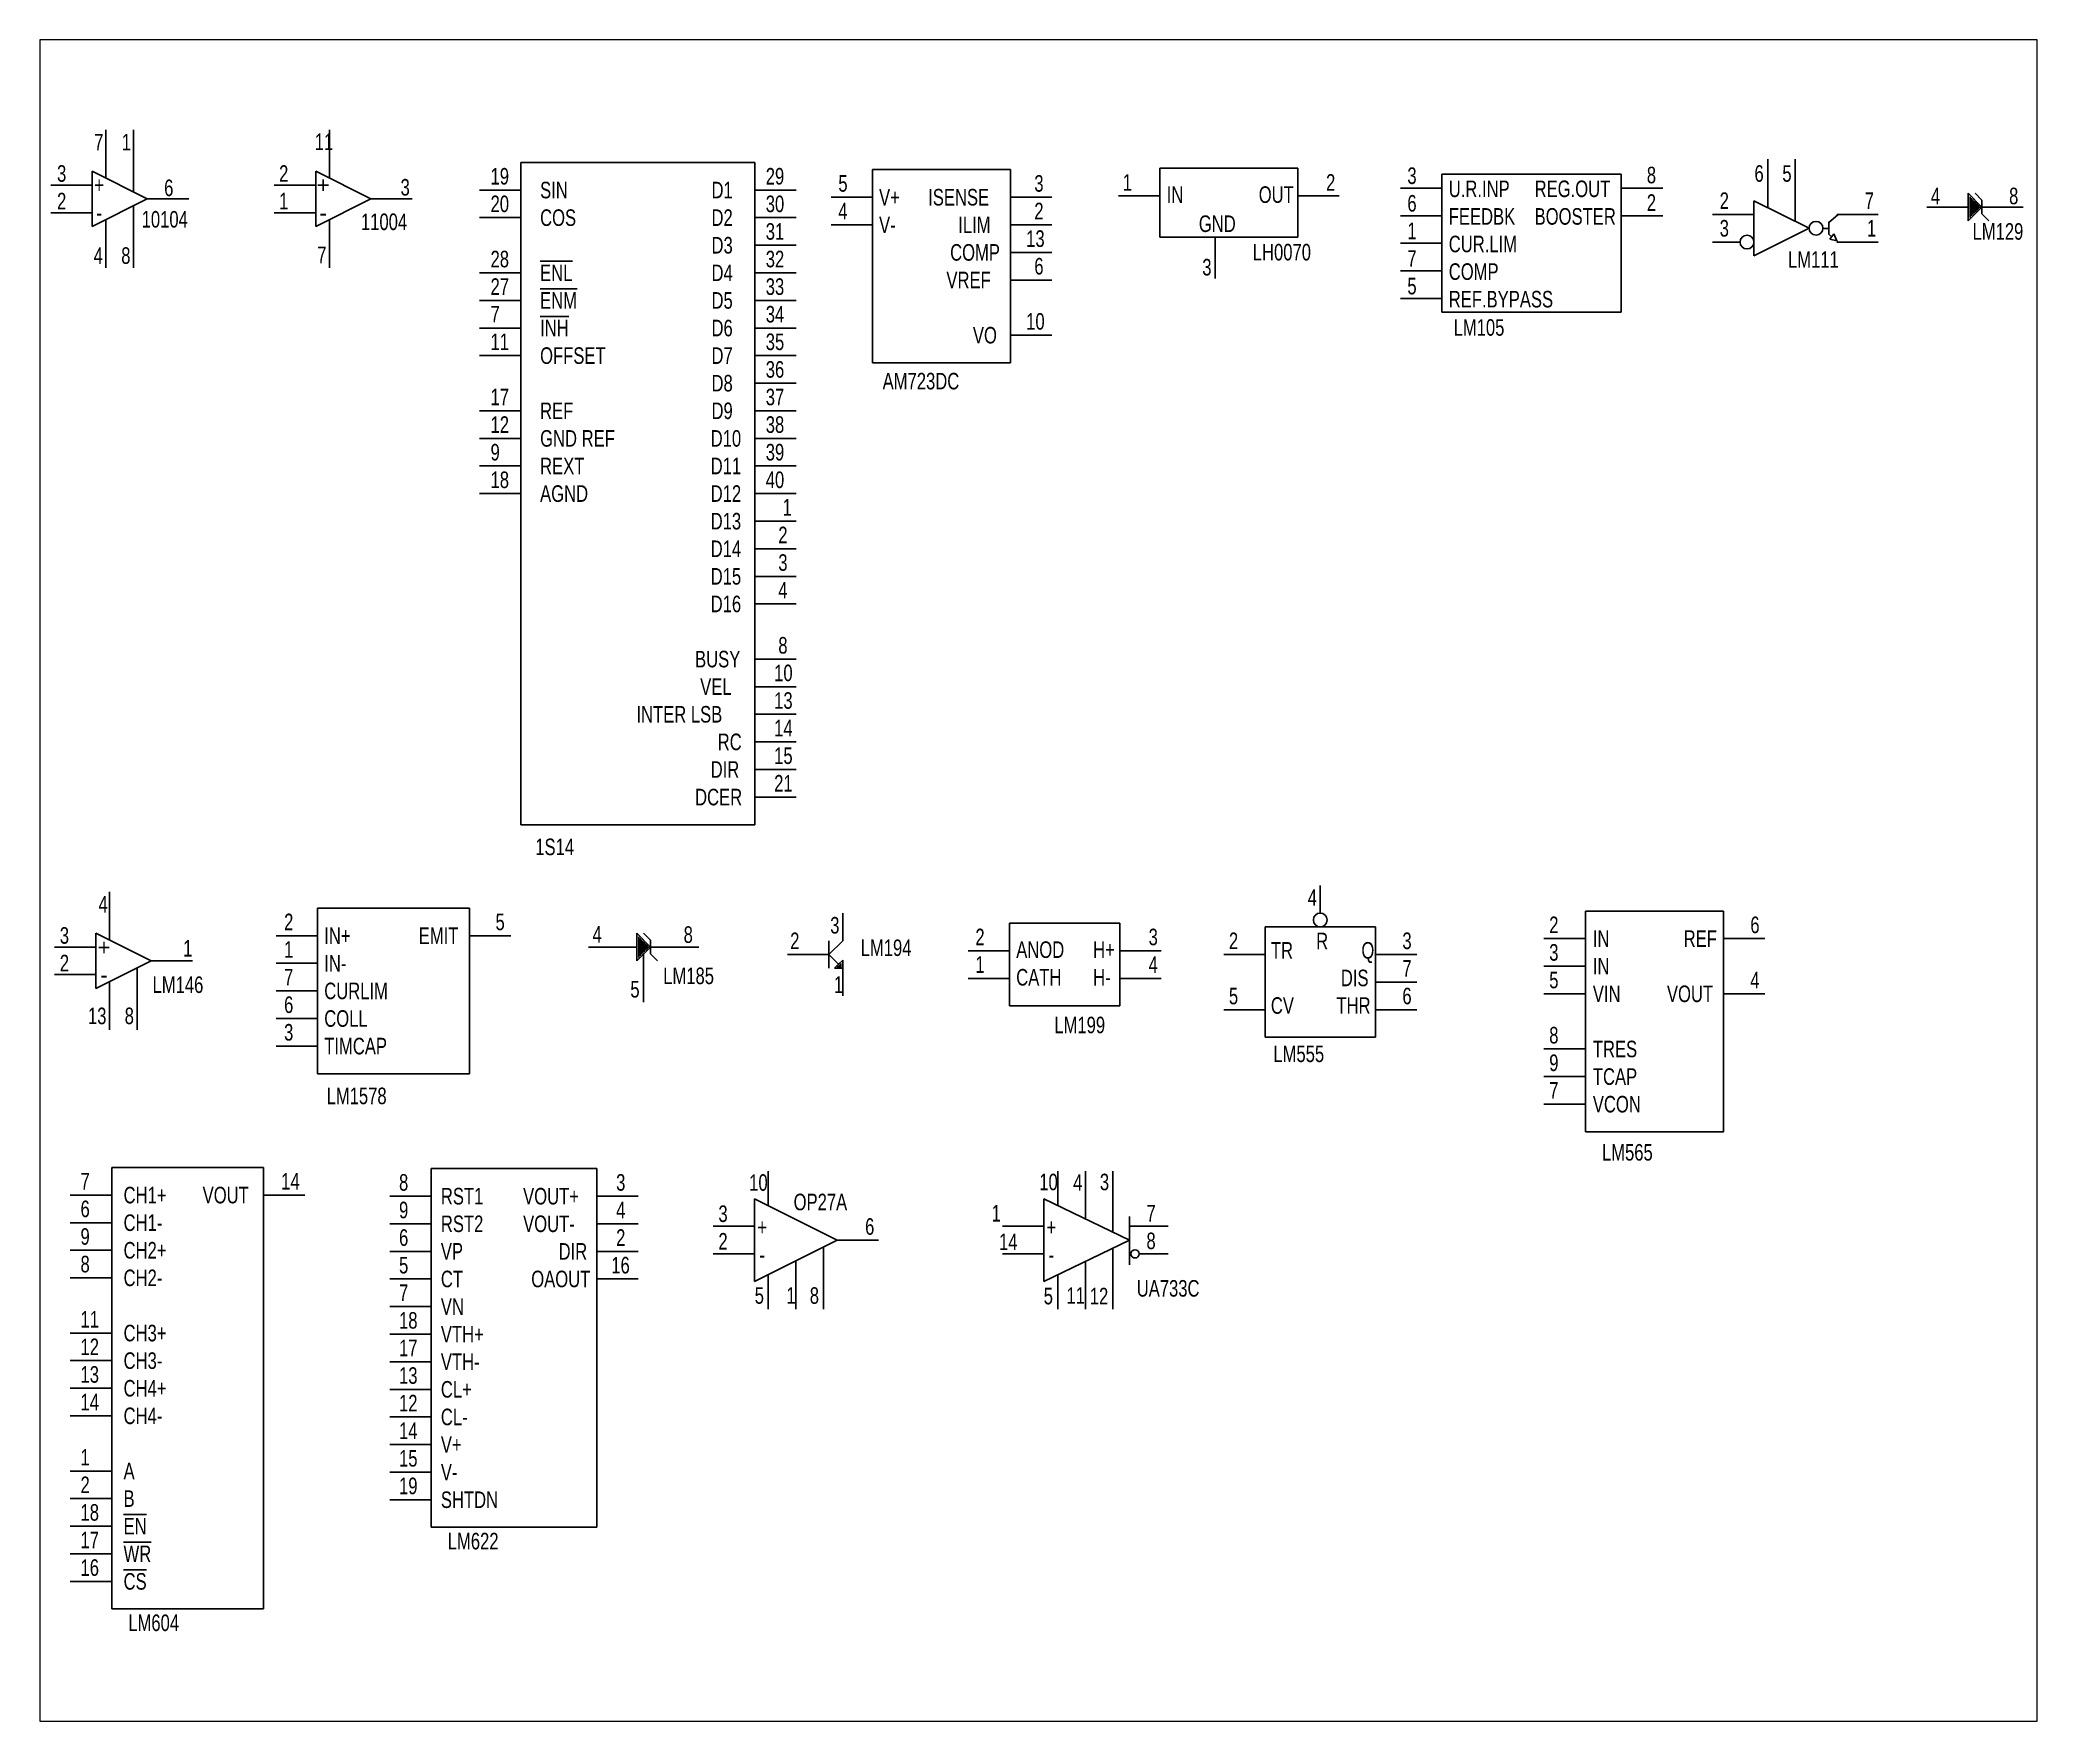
# Paper-space layout 'Layout1' of a CAD drawing. Header units: inches. Extents: x 0.95 to 8.55, y 0.8 to 7.2.
# The model-space entities are those that its viewports show. They can reach past a viewport. Long polylines and large blocks are cut down to what shows.
import ezdxf
from ezdxf.enums import TextEntityAlignment as Align

# ---------------------------------------------------------------- set-up
doc = ezdxf.new("R2010")
doc.units = ezdxf.units.IN
doc.header["$MEASUREMENT"] = 0

# ---------------------------------------------------------------- blocks, each defined once
blk = doc.blocks.new('10104 Analog IC')
for p, q in [((0.4, 0.4), (0.4, 0.1)), ((0.6, 0.1), (0.6, 0.4)), ((0, 0), (0.3, 0)), ((0.7, -0.1), (0.3, 0.1)), ((0.3, 0.1), (0.3, -0.3)), ((0.4, 0.1), (0.4, 0.05)), ((0.6, 0.1), (0.6, -0.05)), ((0.3, -0.3), (0.7, -0.1)), ((0.7, -0.1), (1, -0.1)), ((0.3, -0.2), (0, -0.2)), ((0.4, -0.3), (0.4, -0.25)), ((0.6, -0.3), (0.6, -0.15)), ((0.4, -0.3), (0.4, -0.6)), ((0.6, -0.6), (0.6, -0.3))]:
    blk.add_line(p, q)
at = {"width": 0.75}
for s, p in [('7', (0.315, 0.251)), ('1', (0.515, 0.251)), ('3', (0.046, 0.024)), ('6', (0.822, -0.08)), ('2', (0.046, -0.176)), ('10104', (0.659, -0.308)), ('4', (0.311, -0.571)), ('8', (0.511, -0.571))]:
    blk.add_text(s, height=0.12, dxfattribs=at).set_placement(p)
for s, p in [('+', (0.351, 0.001)), ('-', (0.351, -0.201))]:
    blk.add_text(s, height=0.12, dxfattribs=at).set_placement(p, align=Align.MIDDLE)
blk = doc.blocks.new('AM723DC Analog IC')
for p, q in [((0.3, 0.2), (1.3, 0.2)), ((0.3, -1.2), (0.3, 0.2)), ((1.3, 0.2), (1.3, -1.2)), ((0, 0), (0.3, 0)), ((1.6, 0), (1.3, 0)), ((0.3, -0.2), (0, -0.2)), ((1.3, -0.2), (1.6, -0.2)), ((1.6, -0.4), (1.3, -0.4)), ((1.3, -0.6), (1.6, -0.6)), ((1.6, -1), (1.3, -1)), ((1.3, -1.2), (0.3, -1.2))]:
    blk.add_line(p, q)
at = {"width": 0.75}
for s, p in [('5', (0.053, 0.04)), ('3', (1.473, 0.04)), ('V+', (0.348, -0.06)), ('ISENSE', (0.704, -0.06)), ('4', (0.053, -0.16)), ('V-', (0.348, -0.26)), ('ILIM', (0.922, -0.26)), ('2', (1.473, -0.16)), ('13', (1.414, -0.36)), ('COMP', (0.863, -0.46)), ('VREF', (0.836, -0.66)), ('6', (1.473, -0.56)), ('10', (1.414, -0.96)), ('VO', (1.028, -1.06)), ('AM723DC', (0.374, -1.393))]:
    blk.add_text(s, height=0.12, dxfattribs=at).set_placement(p)
blk = doc.blocks.new('11004 Analog IC')
for p, q in [((0.4, 0.1), (0.4, 0.4)), ((0, 0), (0.3, 0)), ((0.3, 0.1), (0.7, -0.1)), ((0.3, -0.3), (0.3, 0.1)), ((0.4, 0.1), (0.4, 0.05)), ((0.7, -0.1), (0.3, -0.3)), ((0.7, -0.1), (1, -0.1)), ((0.3, -0.2), (0, -0.2)), ((0.4, -0.25), (0.4, -0.3)), ((0.4, -0.6), (0.4, -0.3))]:
    blk.add_line(p, q)
at = {"width": 0.75}
for s, p in [('11', (0.293, 0.254)), ('2', (0.035, 0.024)), ('3', (0.915, -0.076)), ('1', (0.035, -0.176)), ('11004', (0.628, -0.326)), ('7', (0.311, -0.566))]:
    blk.add_text(s, height=0.12, dxfattribs=at).set_placement(p)
for s, p in [('+', (0.354, 0.001)), ('-', (0.354, -0.201))]:
    blk.add_text(s, height=0.12).set_placement(p, align=Align.MIDDLE)
blk = doc.blocks.new('1S14 Analog IC')
for p, q in [((0.3, -4.6), (0.3, 0.2)), ((0.3, 0.2), (1.996, 0.2)), ((1.996, 0.2), (1.996, -4.6)), ((0, 0), (0.3, 0)), ((2.296, 0), (1.996, 0)), ((0.3, -0.2), (0, -0.2)), ((1.996, -0.2), (2.296, -0.2)), ((2.296, -0.4), (1.996, -0.4)), ((0, -0.6), (0.3, -0.6)), ((1.996, -0.6), (2.296, -0.6)), ((0.3, -0.8), (0, -0.8)), ((2.296, -0.8), (1.996, -0.8)), ((0, -1), (0.3, -1)), ((1.996, -1), (2.296, -1)), ((0.3, -1.2), (0, -1.2)), ((2.296, -1.2), (1.996, -1.2)), ((1.996, -1.4), (2.296, -1.4)), ((0, -1.6), (0.3, -1.6)), ((2.296, -1.6), (1.996, -1.6)), ((0.3, -1.8), (0, -1.8)), ((1.996, -1.8), (2.296, -1.8)), ((0, -2), (0.3, -2)), ((2.296, -2), (1.996, -2)), ((0.3, -2.2), (0, -2.2)), ((1.996, -2.2), (2.296, -2.2)), ((2.296, -2.4), (1.996, -2.4)), ((1.996, -2.6), (2.296, -2.6)), ((1.996, -2.8), (2.296, -2.8)), ((2.296, -3), (1.996, -3)), ((1.996, -3.4), (2.296, -3.4)), ((2.296, -3.6), (1.996, -3.6)), ((1.996, -3.8), (2.296, -3.8)), ((2.296, -4), (1.996, -4)), ((1.996, -4.2), (2.296, -4.2)), ((2.296, -4.4), (1.996, -4.4)), ((1.996, -4.6), (0.3, -4.6))]:
    blk.add_line(p, q)
at = {"width": 0.75}
for s, p in [('19', (0.081, 0.04)), ('29', (2.075, 0.04)), ('SIN', (0.44, -0.06)), ('D1', (1.682, -0.06)), ('20', (0.081, -0.16)), ('COS', (0.44, -0.26)), ('D2', (1.682, -0.26)), ('30', (2.075, -0.16)), ('31', (2.075, -0.36)), ('D3', (1.682, -0.46)), ('28', (0.081, -0.56)), ('%%OENL', (0.44, -0.66)), ('D4', (1.682, -0.66)), ('32', (2.075, -0.56)), ('27', (0.081, -0.76)), ('%%OENM', (0.44, -0.86)), ('33', (2.075, -0.76)), ('7', (0.081, -0.96)), ('D5', (1.682, -0.86)), ('34', (2.075, -0.96)), ('%%OINH', (0.44, -1.06)), ('D6', (1.682, -1.06)), ('11', (0.081, -1.16)), ('OFFSET', (0.44, -1.26)), ('D7', (1.682, -1.26)), ('35', (2.075, -1.16)), ('36', (2.075, -1.36)), ('17', (0.081, -1.56)), ('D8', (1.682, -1.46)), ('37', (2.075, -1.56)), ('REF', (0.44, -1.66)), ('D9', (1.682, -1.66)), ('12', (0.081, -1.76)), ('38', (2.075, -1.76)), ('9', (0.081, -1.96)), ('GND REF', (0.44, -1.86)), ('D10', (1.676, -1.86)), ('39', (2.075, -1.96)), ('REXT', (0.44, -2.06)), ('D11', (1.676, -2.06)), ('18', (0.081, -2.16)), ('AGND', (0.44, -2.26)), ('D12', (1.676, -2.26)), ('40', (2.075, -2.16)), ('1', (2.197, -2.36)), ('D13', (1.676, -2.46)), ('2', (2.166, -2.56)), ('D14', (1.676, -2.66)), ('D15', (1.676, -2.86)), ('3', (2.166, -2.76)), ('4', (2.166, -2.96)), ('D16', (1.676, -3.06)), ('8', (2.166, -3.36)), ('BUSY', (1.563, -3.46)), ('10', (2.136, -3.56)), ('VEL', (1.6, -3.66)), ('INTER LSB', (1.138, -3.86)), ('13', (2.136, -3.76)), ('14', (2.136, -3.96)), ('RC', (1.727, -4.06)), ('15', (2.136, -4.16)), ('DIR', (1.676, -4.26)), ('DCER', (1.563, -4.46)), ('21', (2.136, -4.36)), ('1S14', (0.405, -4.821))]:
    blk.add_text(s, height=0.12, dxfattribs=at).set_placement(p)
blk = doc.blocks.new('LH0070 Analog IC')
for p, q in [((0.3, 0.2), (1.3, 0.2)), ((0.3, -0.3), (0.3, 0.2)), ((1.3, 0.2), (1.3, -0.3)), ((0, 0), (0.3, 0)), ((1.3, 0), (1.6, 0)), ((1.3, -0.3), (0.3, -0.3)), ((0.7, -0.3), (0.7, -0.6))]:
    blk.add_line(p, q)
at = {"width": 0.75}
for s, p in [('1', (0.031, 0.036)), ('2', (1.504, 0.036)), ('IN', (0.349, -0.052)), ('OUT', (1.016, -0.052)), ('GND', (0.582, -0.263)), ('LH0070', (0.973, -0.469)), ('3', (0.607, -0.578))]:
    blk.add_text(s, height=0.12, dxfattribs=at).set_placement(p)
blk = doc.blocks.new('LM105 Analog IC')
for p, q in [((0, 0), (0.3, 0)), ((0.3, 0.1), (1.6, 0.1)), ((0.3, -0.9), (0.3, 0.1)), ((1.6, 0.1), (1.6, -0.9)), ((1.9, 0), (1.6, 0)), ((0.3, -0.2), (0, -0.2)), ((1.6, -0.2), (1.9, -0.2)), ((0, -0.4), (0.3, -0.4)), ((0.3, -0.6), (0, -0.6)), ((0, -0.8), (0.3, -0.8)), ((1.6, -0.9), (0.3, -0.9))]:
    blk.add_line(p, q)
at = {"width": 0.75}
for s, p in [('3', (0.05, 0.03)), ('8', (1.785, 0.035)), ('U.R.INP', (0.35, -0.065)), ('REG.OUT', (0.972, -0.065)), ('6', (0.05, -0.17)), ('BOOSTER', (0.972, -0.265)), ('2', (1.785, -0.165)), ('1', (0.05, -0.37)), ('FEEDBK', (0.35, -0.265)), ('CUR.LIM', (0.35, -0.465)), ('7', (0.05, -0.57)), ('COMP', (0.35, -0.665)), ('5', (0.05, -0.77)), ('REF.BYPASS', (0.35, -0.865)), ('LM105', (0.385, -1.07))]:
    blk.add_text(s, height=0.12, dxfattribs=at).set_placement(p)
blk = doc.blocks.new('LM111 Analog IC')
for p, q in [((0.4, 0.05), (0.4, 0.4)), ((0.6, 0.4), (0.6, -0.05)), ((0, 0), (0.1, 0)), ((0.3, 0), (0.1, 0)), ((0.7, -0.1), (0.3, 0.1)), ((0.3, 0.1), (0.3, -0.3)), ((0.91, 0), (0.84, -0.06)), ((1.2, 0), (0.9, 0)), ((0.91, 0), (0.9, 0)), ((0.3, -0.3), (0.7, -0.1)), ((0.799, -0.101), (0.838, -0.101)), ((0.84, -0.14), (0.86, -0.16)), ((0.842, -0.054), (0.842, -0.144)), ((0.88, -0.14), (0.85, -0.18)), ((0.9, -0.19), (0.88, -0.14)), ((0.2, -0.2), (0, -0.2)), ((0.9, -0.19), (0.85, -0.18)), ((0.9, -0.19), (0.91, -0.2)), ((0.9, -0.2), (1.2, -0.2)), ((0.9, -0.2), (0.91, -0.2))]:
    blk.add_line(p, q)
for centre in [(0.75, -0.1), (0.25, -0.2)]:
    blk.add_circle(centre, 0.05)
at = {"width": 0.75}
for s, p in [('6', (0.304, 0.237)), ('5', (0.506, 0.237)), ('2', (0.052, 0.04)), ('7', (1.103, 0.04)), ('3', (0.052, -0.16)), ('1', (1.119, -0.16)), ('LM111', (0.547, -0.386))]:
    blk.add_text(s, height=0.12, dxfattribs=at).set_placement(p)
blk = doc.blocks.new('LM129 Analog IC')
for p, q in [((0.3, 0), (0, 0)), ((0.4, 0), (0.3, 0.1)), ((0.3, 0.1), (0.3, -0.1)), ((0.3, -0.1), (0.4, 0)), ((0.31, 0.08), (0.31, 0.08)), ((0.32, 0.07), (0.31, 0.07)), ((0.31, 0.06), (0.33, 0.06)), ((0.34, 0.05), (0.31, 0.05)), ((0.31, 0.04), (0.35, 0.04)), ((0.36, 0.03), (0.31, 0.03)), ((0.31, 0.02), (0.37, 0.02)), ((0.38, 0.01), (0.31, 0.01)), ((0.31, 0), (0.39, 0)), ((0.35, 0.1), (0.4, 0.05)), ((0.4, 0.05), (0.4, -0.05)), ((0.7, 0), (0.4, 0)), ((0.38, -0.01), (0.31, -0.01)), ((0.31, -0.02), (0.37, -0.02)), ((0.36, -0.03), (0.31, -0.03)), ((0.31, -0.04), (0.35, -0.04)), ((0.34, -0.05), (0.31, -0.05)), ((0.31, -0.06), (0.33, -0.06)), ((0.32, -0.07), (0.31, -0.07)), ((0.31, -0.08), (0.31, -0.08)), ((0.4, -0.05), (0.45, -0.1))]:
    blk.add_line(p, q)
at = {"width": 0.75}
for s, p in [('4', (0.03, 0.02)), ('8', (0.597, 0.02)), ('LM129', (0.332, -0.237))]:
    blk.add_text(s, height=0.12, dxfattribs=at).set_placement(p)
blk = doc.blocks.new('LM146 Analog IC')
for p, q in [((0.4, 0.4), (0.4, 0.1)), ((0, 0), (0.3, 0)), ((0.3, 0.1), (0.7, -0.1)), ((0.3, -0.3), (0.3, 0.1)), ((0.4, 0.1), (0.4, 0.05)), ((0.7, -0.1), (0.3, -0.3)), ((1, -0.1), (0.7, -0.1)), ((0.3, -0.2), (0, -0.2)), ((0.4, -0.25), (0.4, -0.3)), ((0.6, -0.3), (0.6, -0.15)), ((0.4, -0.3), (0.4, -0.6)), ((0.6, -0.6), (0.6, -0.3))]:
    blk.add_line(p, q)
at = {"width": 0.75}
for s, p in [('4', (0.319, 0.25)), ('3', (0.039, 0.024)), ('1', (0.933, -0.069)), ('2', (0.039, -0.176)), ('LM146', (0.711, -0.333)), ('13', (0.243, -0.559)), ('8', (0.509, -0.559))]:
    blk.add_text(s, height=0.12, dxfattribs=at).set_placement(p)
for s, p in [('+', (0.359, -0.002)), ('-', (0.359, -0.201))]:
    blk.add_text(s, height=0.12).set_placement(p, align=Align.MIDDLE)
blk = doc.blocks.new('LM1578 Analog IC')
for p, q in [((0.3, 0.2), (1.4, 0.2)), ((0.3, -1), (0.3, 0.2)), ((1.4, 0.2), (1.4, -1)), ((0, 0), (0.3, 0)), ((1.4, 0), (1.7, 0)), ((0.3, -0.2), (0, -0.2)), ((0, -0.4), (0.3, -0.4)), ((0.3, -0.6), (0, -0.6)), ((0, -0.8), (0.3, -0.8)), ((1.4, -1), (0.3, -1))]:
    blk.add_line(p, q)
at = {"width": 0.75}
for s, p in [('2', (0.057, 0.04)), ('5', (1.589, 0.04)), ('IN+', (0.348, -0.06)), ('EMIT', (1.033, -0.06)), ('1', (0.057, -0.16)), ('IN-', (0.348, -0.26)), ('7', (0.057, -0.36)), ('CURLIM', (0.348, -0.46)), ('6', (0.057, -0.56)), ('COLL', (0.348, -0.66)), ('3', (0.057, -0.76)), ('TIMCAP', (0.348, -0.86)), ('LM1578', (0.365, -1.221))]:
    blk.add_text(s, height=0.12, dxfattribs=at).set_placement(p)
blk = doc.blocks.new('LM185 Analog IC')
for p, q in [((0, 0), (0.35, 0)), ((0.45, 0), (0.35, 0.1)), ((0.35, 0.1), (0.35, -0.1)), ((0.35, -0.1), (0.45, 0)), ((0.36, 0.08), (0.36, 0.08)), ((0.37, 0.07), (0.36, 0.07)), ((0.36, 0.06), (0.38, 0.06)), ((0.39, 0.05), (0.36, 0.05)), ((0.36, 0.04), (0.4, 0.04)), ((0.41, 0.03), (0.36, 0.03)), ((0.36, 0.02), (0.42, 0.02)), ((0.43, 0.01), (0.36, 0.01)), ((0.36, 0), (0.44, 0)), ((0.45, 0.05), (0.4, 0.1)), ((0.45, -0.05), (0.45, 0.05)), ((0.45, 0), (0.8, 0)), ((0.43, -0.01), (0.36, -0.01)), ((0.36, -0.02), (0.42, -0.02)), ((0.41, -0.03), (0.36, -0.03)), ((0.36, -0.04), (0.4, -0.04)), ((0.39, -0.05), (0.36, -0.05)), ((0.36, -0.06), (0.38, -0.06)), ((0.37, -0.07), (0.36, -0.07)), ((0.36, -0.08), (0.36, -0.08)), ((0.4, -0.1), (0.4, -0.05)), ((0.4, -0.1), (0.4, -0.4)), ((0.5, -0.1), (0.45, -0.05))]:
    blk.add_line(p, q)
at = {"width": 0.75}
for s, p in [('4', (0.03, 0.032)), ('8', (0.69, 0.03)), ('5', (0.304, -0.366)), ('LM185', (0.542, -0.269))]:
    blk.add_text(s, height=0.12, dxfattribs=at).set_placement(p)
blk = doc.blocks.new('LM194 Analog IC')
for p, q in [((0.4, 0.3), (0.4, 0.1)), ((0, 0), (0.1, 0)), ((0.3, 0), (0.1, 0)), ((0.4, 0.1), (0.3, 0)), ((0.3, 0.1), (0.3, -0.1)), ((0.3, 0), (0.37, -0.07)), ((0.34, -0.1), (0.37, -0.07)), ((0.4, -0.1), (0.34, -0.1)), ((0.39, -0.09), (0.36, -0.09)), ((0.37, -0.07), (0.4, -0.04)), ((0.37, -0.08), (0.39, -0.08)), ((0.39, -0.07), (0.38, -0.07)), ((0.39, -0.06), (0.39, -0.06)), ((0.4, -0.04), (0.4, -0.1)), ((0.4, -0.1), (0.4, -0.3))]:
    blk.add_line(p, q)
at = {"width": 0.75}
for s, p in [('2', (0.019, 0.039)), ('3', (0.309, 0.152)), ('LM194', (0.53, -0.011)), ('1', (0.336, -0.279))]:
    blk.add_text(s, height=0.12, dxfattribs=at).set_placement(p)
blk = doc.blocks.new('LM199 Analog IC')
for p, q in [((0.3, 0.2), (1.1, 0.2)), ((0.3, -0.4), (0.3, 0.2)), ((1.1, 0.2), (1.1, -0.4)), ((0.3, 0), (0, 0)), ((1.1, 0), (1.4, 0)), ((0, -0.2), (0.3, -0.2)), ((1.4, -0.2), (1.1, -0.2)), ((1.1, -0.4), (0.3, -0.4))]:
    blk.add_line(p, q)
at = {"width": 0.75}
for s, p in [('2', (0.053, 0.04)), ('3', (1.308, 0.04)), ('ANOD', (0.349, -0.052)), ('H+', (0.906, -0.052)), ('1', (0.053, -0.16)), ('CATH', (0.349, -0.252)), ('H-', (0.906, -0.252)), ('4', (1.308, -0.16)), ('LM199', (0.625, -0.598))]:
    blk.add_text(s, height=0.12, dxfattribs=at).set_placement(p)
blk = doc.blocks.new('LM555 Analog IC')
for p, q in [((0.7, 0.3), (0.7, 0.5)), ((0.3, 0.2), (1.1, 0.2)), ((0.3, -0.6), (0.3, 0.2)), ((1.1, 0.2), (1.1, -0.6)), ((0.3, 0), (0, 0)), ((1.1, 0), (1.4, 0)), ((1.4, -0.2), (1.1, -0.2)), ((0, -0.4), (0.3, -0.4)), ((1.1, -0.4), (1.4, -0.4)), ((1.1, -0.6), (0.3, -0.6))]:
    blk.add_line(p, q)
blk.add_circle((0.7, 0.25), 0.05)
at = {"width": 0.75}
for s, p in [('4', (0.609, 0.353)), ('2', (0.038, 0.039)), ('R', (0.67, 0.038)), ('3', (1.295, 0.039)), ('TR', (0.342, -0.03)), ('Q', (0.998, -0.03)), ('DIS', (0.849, -0.23)), ('7', (1.295, -0.161)), ('5', (0.038, -0.361)), ('6', (1.295, -0.361)), ('CV', (0.342, -0.43)), ('THR', (0.817, -0.43)), ('LM555', (0.36, -0.78))]:
    blk.add_text(s, height=0.12, dxfattribs=at).set_placement(p)
blk = doc.blocks.new('LM565 Analog IC')
for p, q in [((0.3, 0.2), (1.3, 0.2)), ((0.3, -1.4), (0.3, 0.2)), ((1.3, 0.2), (1.3, -1.4)), ((0.3, 0), (0, 0)), ((1.6, 0), (1.3, 0)), ((0, -0.2), (0.3, -0.2)), ((0.3, -0.4), (0, -0.4)), ((1.3, -0.4), (1.6, -0.4)), ((0, -0.8), (0.3, -0.8)), ((0.3, -1), (0, -1)), ((0, -1.2), (0.3, -1.2)), ((1.3, -1.4), (0.3, -1.4))]:
    blk.add_line(p, q)
at = {"width": 0.75}
for s, p in [('2', (0.038, 0.04)), ('6', (1.495, 0.04)), ('IN', (0.354, -0.06)), ('REF', (1.012, -0.06)), ('3', (0.038, -0.16)), ('IN', (0.354, -0.26)), ('5', (0.038, -0.36)), ('4', (1.495, -0.36)), ('VIN', (0.354, -0.46)), ('VOUT', (0.891, -0.46)), ('8', (0.038, -0.76)), ('9', (0.038, -0.96)), ('TRES', (0.354, -0.86)), ('TCAP', (0.354, -1.06)), ('7', (0.038, -1.16)), ('VCON', (0.354, -1.26)), ('LM565', (0.42, -1.609))]:
    blk.add_text(s, height=0.12, dxfattribs=at).set_placement(p)
blk = doc.blocks.new('LM604 Analog IC')
for p, q in [((0.3, -3), (0.3, 0.2)), ((0.3, 0.2), (1.4, 0.2)), ((1.4, 0.2), (1.4, -3)), ((0, 0), (0.3, 0)), ((1.7, 0), (1.4, 0)), ((0.3, -0.2), (0, -0.2)), ((0, -0.4), (0.3, -0.4)), ((0.3, -0.6), (0, -0.6)), ((0, -1), (0.3, -1)), ((0.3, -1.2), (0, -1.2)), ((0, -1.4), (0.3, -1.4)), ((0.3, -1.6), (0, -1.6)), ((0, -2), (0.3, -2)), ((0.3, -2.2), (0, -2.2)), ((0, -2.4), (0.3, -2.4)), ((0.3, -2.6), (0, -2.6)), ((0, -2.8), (0.3, -2.8)), ((1.4, -3), (0.3, -3))]:
    blk.add_line(p, q)
at = {"width": 0.75}
for s, p in [('7', (0.074, 0.04)), ('14', (1.528, 0.04)), ('CH1+', (0.386, -0.06)), ('VOUT', (0.959, -0.06)), ('6', (0.074, -0.16)), ('CH1-', (0.386, -0.26)), ('9', (0.074, -0.36)), ('CH2+', (0.386, -0.46)), ('8', (0.074, -0.56)), ('CH2-', (0.386, -0.66)), ('11', (0.074, -0.96)), ('CH3+', (0.386, -1.06)), ('12', (0.074, -1.16)), ('CH3-', (0.386, -1.26)), ('13', (0.074, -1.36)), ('14', (0.074, -1.56)), ('CH4+', (0.386, -1.46)), ('CH4-', (0.386, -1.66)), ('1', (0.074, -1.96)), ('A', (0.386, -2.06)), ('2', (0.074, -2.16)), ('B', (0.386, -2.26)), ('18', (0.074, -2.36)), ('17', (0.074, -2.56)), ('%%OEN', (0.386, -2.46)), ('%%OWR', (0.386, -2.66)), ('16', (0.074, -2.76)), ('%%OCS', (0.386, -2.86)), ('LM604', (0.42, -3.16))]:
    blk.add_text(s, height=0.12, dxfattribs=at).set_placement(p)
blk = doc.blocks.new('LM622 Analog IC')
for p, q in [((0.3, -2.4), (0.3, 0.2)), ((0.3, 0.2), (1.5, 0.2)), ((1.5, 0.2), (1.5, -2.4)), ((0, 0), (0.3, 0)), ((1.5, 0), (1.8, 0)), ((0.3, -0.2), (0, -0.2)), ((1.8, -0.2), (1.5, -0.2)), ((0, -0.4), (0.3, -0.4)), ((1.5, -0.4), (1.8, -0.4)), ((0.3, -0.6), (0, -0.6)), ((1.8, -0.6), (1.5, -0.6)), ((0, -0.8), (0.3, -0.8)), ((0.3, -1), (0, -1)), ((0, -1.2), (0.3, -1.2)), ((0.3, -1.4), (0, -1.4)), ((0, -1.6), (0.3, -1.6)), ((0.3, -1.8), (0, -1.8)), ((0, -2), (0.3, -2)), ((0.3, -2.2), (0, -2.2)), ((1.5, -2.4), (0.3, -2.4))]:
    blk.add_line(p, q)
at = {"width": 0.75}
for s, p in [('8', (0.067, 0.04)), ('3', (1.64, 0.04)), ('RST1', (0.37, -0.06)), ('VOUT+', (0.966, -0.06)), ('9', (0.067, -0.16)), ('RST2', (0.37, -0.26)), ('VOUT-', (0.966, -0.26)), ('4', (1.64, -0.16)), ('6', (0.067, -0.36)), ('2', (1.64, -0.36)), ('VP', (0.37, -0.46)), ('DIR', (1.223, -0.46)), ('5', (0.067, -0.56)), ('CT', (0.37, -0.66)), ('OAOUT', (1.025, -0.66)), ('16', (1.605, -0.56)), ('7', (0.067, -0.76)), ('18', (0.067, -0.96)), ('VN', (0.37, -0.86)), ('VTH+', (0.37, -1.06)), ('17', (0.067, -1.16)), ('VTH-', (0.37, -1.26)), ('13', (0.067, -1.36)), ('12', (0.067, -1.56)), ('CL+', (0.37, -1.46)), ('CL-', (0.37, -1.66)), ('14', (0.067, -1.76)), ('15', (0.067, -1.96)), ('V+', (0.37, -1.86)), ('V-', (0.37, -2.06)), ('19', (0.067, -2.16)), ('SHTDN', (0.37, -2.26)), ('LM622', (0.42, -2.56))]:
    blk.add_text(s, height=0.12, dxfattribs=at).set_placement(p)
blk = doc.blocks.new('OP27A Analog IC')
for p, q in [((0.4, 0.15), (0.4, 0.4)), ((0.9, -0.1), (0.3, 0.2)), ((0.3, 0.2), (0.3, -0.4)), ((0.3, 0), (0, 0)), ((0.3, -0.4), (0.9, -0.1)), ((1.2, -0.1), (0.9, -0.1)), ((0, -0.2), (0.3, -0.2)), ((0.6, -0.25), (0.6, -0.6)), ((0.8, -0.6), (0.8, -0.15)), ((0.4, -0.6), (0.4, -0.35))]:
    blk.add_line(p, q)
at = {"width": 0.75}
for s, p in [('10', (0.262, 0.257)), ('3', (0.039, 0.031)), ('OP27A', (0.584, 0.116)), ('6', (1.102, -0.062)), ('2', (0.039, -0.169)), ('5', (0.302, -0.562)), ('1', (0.532, -0.562)), ('8', (0.701, -0.562))]:
    blk.add_text(s, height=0.12, dxfattribs=at).set_placement(p)
for s, p in [('+', (0.356, -0.006)), ('-', (0.356, -0.206))]:
    blk.add_text(s, height=0.12, dxfattribs=at).set_placement(p, align=Align.MIDDLE)
blk = doc.blocks.new('UA733C Analog IC')
for p, q in [((0.4, 0.152), (0.4, 0.4)), ((0.6, 0.4), (0.6, 0.055)), ((0.8, -0.042), (0.8, 0.4)), ((0.92, -0.1), (0.3, 0.2)), ((0.3, -0.4), (0.3, 0.2)), ((0.3, 0), (0, 0)), ((0.92, -0.28), (0.92, 0.07)), ((1, 0), (0.92, 0)), ((1, 0), (1.2, 0)), ((0.3, -0.4), (0.92, -0.1)), ((0, -0.2), (0.3, -0.2)), ((0.6, -0.255), (0.6, -0.6)), ((0.8, -0.6), (0.8, -0.158)), ((0.92, -0.2), (0.93, -0.2)), ((1, -0.2), (0.99, -0.2)), ((1.2, -0.2), (1, -0.2)), ((0.4, -0.6), (0.4, -0.352))]:
    blk.add_line(p, q)
blk.add_circle((0.96, -0.2), 0.03)
at = {"width": 0.75}
for s, p in [('10', (0.266, 0.261)), ('4', (0.511, 0.257)), ('3', (0.705, 0.261)), ('  1', (-0.146, 0.034)), (' 7', (1.009, 0.034)), (' 14', (-0.059, -0.173)), (' 8', (1.009, -0.166)), ('UA733C', (0.972, -0.51)), ('5', (0.298, -0.566)), ('11', (0.463, -0.562)), ('12', (0.632, -0.566))]:
    blk.add_text(s, height=0.12, dxfattribs=at).set_placement(p)
for s, p in [('+', (0.354, -0.006)), ('-', (0.354, -0.206))]:
    blk.add_text(s, height=0.12, dxfattribs=at).set_placement(p, align=Align.MIDDLE)

msp = doc.modelspace()

# ---------------------------------------------------------------- block references
for name, p in [('10104 Analog IC', (0, 10.56)), ('11004 Analog IC', (1.62, 10.56)), ('1S14 Analog IC', (3.106, 10.524)), ('LM111 Analog IC', (12.041, 10.347)), ('AM723DC Analog IC', (5.654, 10.472)), ('LH0070 Analog IC', (7.737, 10.483)), ('LM105 Analog IC', (9.78, 10.538)), ('LM129 Analog IC', (13.593, 10.401)), ('LM146 Analog IC', (0.027, 5.037)), ('LM555 Analog IC', (8.499, 4.983)), ('LM1578 Analog IC', (1.634, 5.119)), ('LM194 Analog IC', (5.339, 4.983)), ('LM199 Analog IC', (6.647, 5.01)), ('LM565 Analog IC', (10.82, 5.098)), ('LM185 Analog IC', (3.896, 5.037)), ('LM604 Analog IC', (0.142, 3.239)), ('LM622 Analog IC', (2.457, 3.231)), ('OP27A Analog IC', (4.799, 3.013)), ('UA733C Analog IC', (6.897, 3.013))]:
    msp.add_blockref(name, p)

psp = doc.layouts.get("Layout1")

# ---------------------------------------------------------------- viewports
at = {"layer": '0'}
psp.add_viewport(center=(4.75, 4), size=(7.6, 6.4), view_center_point=(7.1573, 5.5193), view_height=12.18578, dxfattribs=at)

doc.saveas('drawing.dxf')
